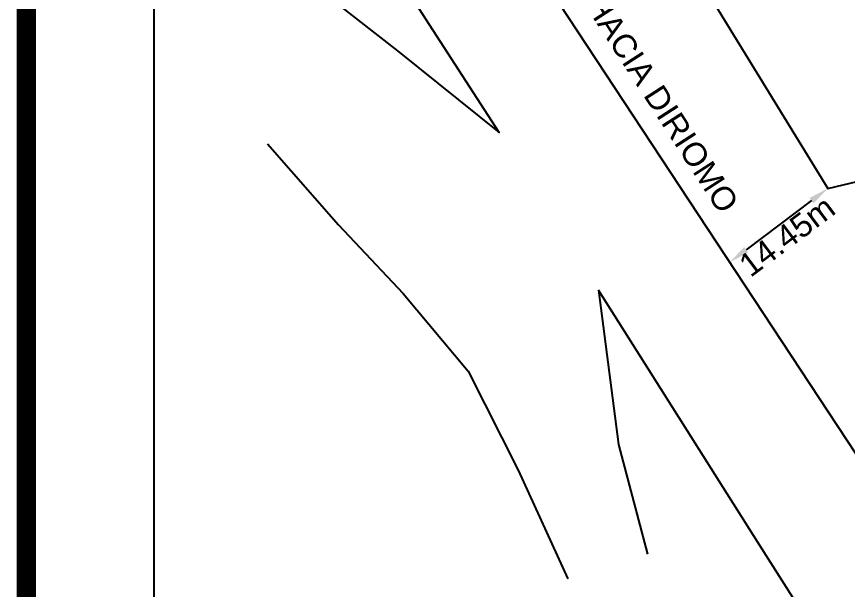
# Model space of a CAD drawing. Header units: millimetres. Extents: x 604785 to 1211550, y 1310998 to 2622648.
# Drawn here: x 604784.8 to 604882.6, y 1311126.1 to 1311193.5 of the extents above; entities that cross this region are included whole.
import ezdxf

# ---------------------------------------------------------------- set-up
doc = ezdxf.new("R2010")
doc.units = ezdxf.units.MM
doc.header["$PDMODE"] = 32
doc.header["$PDSIZE"] = 0.3
for name, color, linetype in [('CAJETIN', 5, 'Continuous'), ('CERCO', 6, 'Continuous'), ('TEXTO 2', 7, 'Continuous')]:
    doc.layers.add(name, color=color, linetype=linetype)
doc.styles.add('PUNTOS PI', font='arial.ttf', dxfattribs={"height": 2.75})
doc.dimstyles.new('COTAS LINDEROS', dxfattribs={"dimscale": 40, "dimtxt": 2.75, "dimasz": 0.06, "dimexe": 0.005, "dimexo": 0.005, "dimgap": 0.005, "dimtad": 2, "dimzin": 0, "dimdsep": 46, "dimtxsty": 'PUNTOS PI', "dimcen": 0.09, "dimclrd": 1, "dimclre": 1, "dimclrt": 3, "dimadec": 0, "dimazin": 0, "dimtfac": 1, "dimtofl": 0, "dimtmove": 0, "dimatfit": 3, "dimldrblk": 'ARCHTICK', "dimfxl": 1, "dimtolj": 1, "dimtzin": 0, "dimarcsym": 0})

# ---------------------------------------------------------------- blocks, each defined once
blk = doc.blocks.new('*D81')
at = {"color": 1, "lineweight": -2, "transparency": 16777216}
blk.add_line((604878.409, 1311171.837), (604870.699, 1311166.028), dxfattribs=at)
at = {"color": 1, "transparency": 16777216}
for points in [[(604878.168, 1311172.156), (604878.65, 1311171.517), (604880.326, 1311173.281)], [(604870.459, 1311166.347), (604870.94, 1311165.709), (604868.783, 1311164.584)]]:
    blk.add_solid(points, dxfattribs=at)
at = {"layer": 'Defpoints', "color": 0, "transparency": 16777216}
for p in [(604880.326, 1311173.281), (604868.783, 1311164.584), (604868.783, 1311164.584)]:
    blk.add_point(p, dxfattribs=at)
at = {"color": 3, "transparency": 16777216, "insert": (604875.519, 1311167.651), "char_height": 2.75, "attachment_point": 5, "rotation": 36.99632, "style": 'PUNTOS PI'}
blk.add_mtext('\\A1;14.45m', dxfattribs=at)
blk = doc.blocks.new('_ArchTick')
at = {"color": 0, "linetype": 'ByBlock', "const_width": 0.15}
blk.add_lwpolyline([(-0.5, -0.5), (0.5, 0.5)], dxfattribs=at)

msp = doc.modelspace()

# ---------------------------------------------------------------- linework, layer by layer
at = {"const_width": 2.28}
msp.add_lwpolyline([(604785.969, 1310999.381), (605205.069, 1310999.381), (605205.069, 1311323.231), (604785.969, 1311323.231)], close=True, dxfattribs=at)
msp.add_lwpolyline([(604819.16, 1311239.965), (604930.673, 1311070.567)])
at = {"layer": 'CAJETIN'}
msp.add_line((604800.969, 1311308.231), (604800.969, 1311014.381), dxfattribs=at)
at = {"layer": 'CERCO'}
for points in [[(604834.712, 1311247.601), (604880.326, 1311173.281), (604890.034, 1311175.599), (604899.862, 1311177.855), (604919.28, 1311181.345), (604942.288, 1311185.937), (604944.342, 1311186.227), (604962.842, 1311189.905), (604970.985, 1311191.639), (604985.427, 1311194.808), (605000.782, 1311198.528)], [(604822.359, 1311195.184), (604829.674, 1311189.468), (604841.635, 1311179.849), (604807.677, 1311232.396)], [(604814.356, 1311178.537), (604822.701, 1311168.993), (604830.343, 1311160.886), (604837.988, 1311151.762), (604843.865, 1311140.092), (604849.73, 1311127.286)], [(604909.329, 1311074.485), (604909.329, 1311074.485), (604882.469, 1311115.196), (604872.039, 1311131.661), (604853.335, 1311161.306)], [(604853.335, 1311161.306), (604855.669, 1311143.112), (604859.082, 1311130.216)]]:
    msp.add_lwpolyline(points, dxfattribs=at)

# ---------------------------------------------------------------- texts
at = {"layer": 'TEXTO 2', "style": 'PUNTOS PI'}
msp.add_text('HACIA DIRIOMO', height=2.75, rotation=302.87244, dxfattribs=at).set_placement((604851.578, 1311195.014))

# ---------------------------------------------------------------- dimensions: what is measured, and where the dimension line sits
dim = msp.add_aligned_dim(p1=(604880.326, 1311173.281), p2=(604868.783, 1311164.584), distance=0, dimstyle='COTAS LINDEROS', override={"dimpost": 'm'})
dim.commit()
dim.dimension.update_dxf_attribs({"geometry": '*D81', "text_midpoint": (604875.519, 1311167.651)})

doc.saveas('drawing.dxf')
